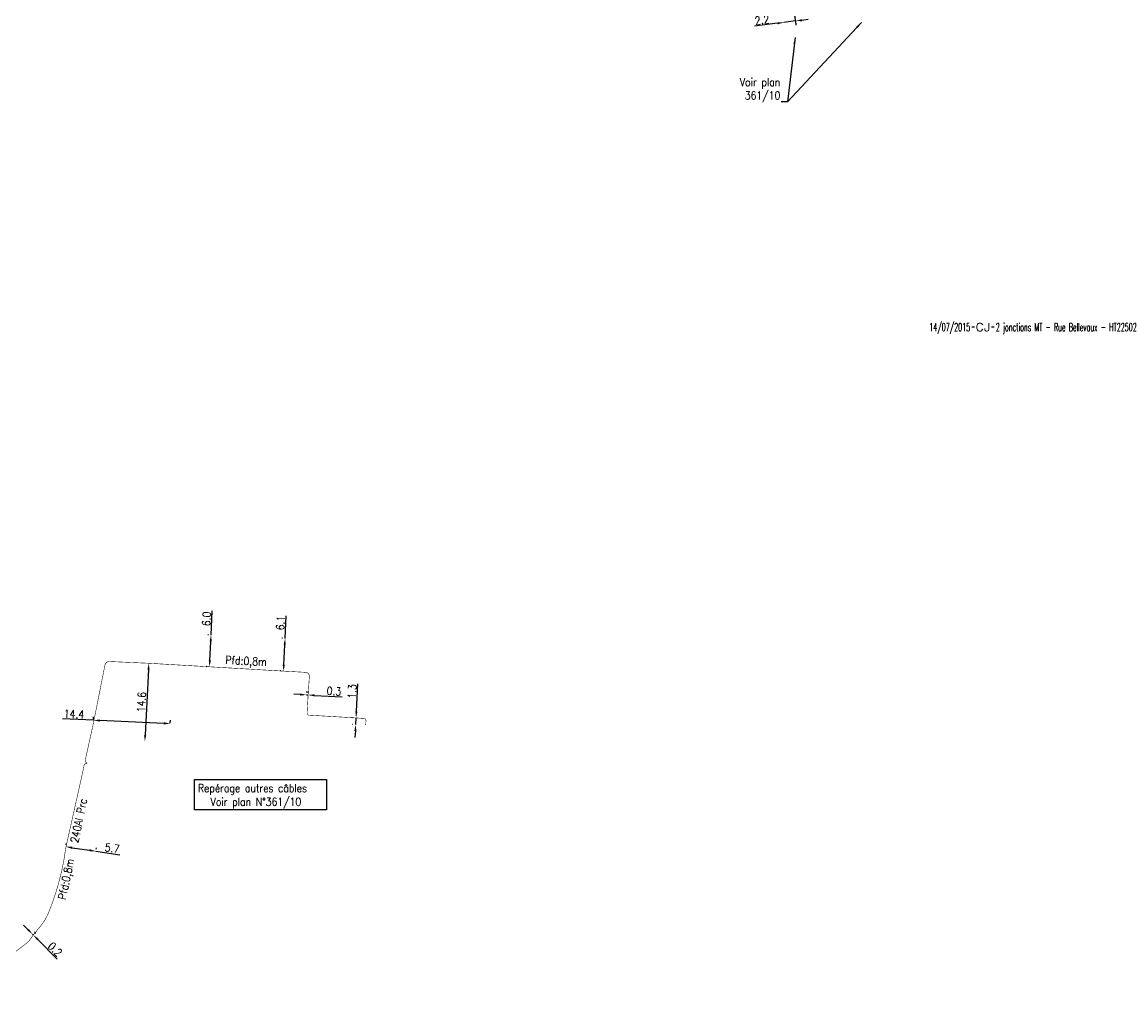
# Model space of a CAD drawing. Header units: millimetres. Extents: x 156382 to 158006, y 120998 to 122000.
# Drawn here: x 157742.7 to 157947.8, y 121384.2 to 121566.6 of the extents above; entities that cross this region are included whole.
import ezdxf
from ezdxf.enums import TextEntityAlignment as Align

# ---------------------------------------------------------------- set-up
doc = ezdxf.new("R2010")
doc.units = ezdxf.units.MM
doc.header["$PDMODE"] = 34
doc.layers.get('0').update_dxf_attribs({"linetype": 'CONTINUOUS'})
doc.layers.get('DEFPOINTS').update_dxf_attribs({"linetype": 'CONTINUOUS'})
for name, color, linetype in [('M_110', 1, 'M_ST_10'), ('M_300', 7, 'CONTINUOUS'), ('M_900', 7, 'CONTINUOUS')]:
    doc.layers.add(name, color=color, linetype=linetype)
doc.styles.get("Standard").update_dxf_attribs({"font": 'romans.shx', "width": 0.85})
doc.linetypes.add('M_ST_10', pattern='A,5,-0.3,["++",Standard,S=1,R=0,X=0,Y=-0.5],-2.8', length=8.1)
doc.dimstyles.get("Standard").update_dxf_attribs({"dimtxt": 1.5, "dimasz": 1.2, "dimexe": 0.625, "dimexo": 0.625, "dimgap": 0.25, "dimtad": 1, "dimdec": 1, "dimzin": 0, "dimdsep": 46, "dimtxsty": 'Standard', "dimcen": -0.5, "dimadec": 0, "dimazin": 0, "dimtfac": 1, "dimtdec": 1, "dimtmove": 0, "dimatfit": 3, "dimfxl": 0, "dimtolj": 1, "dimtzin": 0, "dimarcsym": 0})

# ---------------------------------------------------------------- blocks, each defined once
blk = doc.blocks.new('*D33')
at = {"layer": 'DEFPOINTS', "color": 0, "linetype": 'Continuous', "transparency": 16777216}
for p in [(157805.42, 121436.15), (157805.26, 121434.91), (157805.35, 121434.91)]:
    blk.add_point(p, dxfattribs=at)
at = {"layer": 'M_110', "color": 0, "linetype": 'Continuous', "lineweight": -2, "transparency": 16777216}
for p, q in [((157805.4, 121437.36), (157805.68, 121442.55)), ((157804.8, 121436.19), (157804.71, 121436.19)), ((157805.26, 121434.91), (157805.33, 121436.16)), ((157804.73, 121434.94), (157804.64, 121434.94)), ((157805.2, 121433.71), (157805.13, 121432.51))]:
    blk.add_line(p, q, dxfattribs=at)
at = {"layer": 'M_110', "color": 0, "linetype": 'Continuous', "transparency": 16777216}
for points in [[(157805.2, 121437.37), (157805.6, 121437.35), (157805.33, 121436.16)], [(157805, 121433.72), (157805.4, 121433.7), (157805.26, 121434.91)]]:
    blk.add_solid(points, dxfattribs=at)
at = {"layer": 'M_110', "color": 0, "linetype": 'Continuous', "transparency": 16777216, "insert": (157804.6, 121441.12), "char_height": 1.5, "attachment_point": 5, "rotation": 86.8452}
blk.add_mtext('\\A1;1.3', dxfattribs=at)
blk = doc.blocks.new('*D34')
at = {"layer": 'DEFPOINTS', "color": 0, "linetype": 'Continuous', "transparency": 16777216}
for p in [(157796.04, 121440.3), (157796.06, 121440.47), (157796.34, 121440.28)]:
    blk.add_point(p, dxfattribs=at)
at = {"layer": 'M_110', "color": 0, "linetype": 'Continuous', "lineweight": -2, "transparency": 16777216}
for p, q in [((157794.86, 121440.55), (157793.66, 121440.62)), ((157796.06, 121440.47), (157796.35, 121440.46)), ((157796.08, 121440.92), (157796.09, 121441.1)), ((157796.38, 121440.91), (157796.39, 121441.08)), ((157797.55, 121440.38), (157802.72, 121440.08))]:
    blk.add_line(p, q, dxfattribs=at)
at = {"layer": 'M_110', "color": 0, "linetype": 'Continuous', "transparency": 16777216}
for points in [[(157794.87, 121440.74), (157794.85, 121440.35), (157796.06, 121440.47)], [(157797.56, 121440.58), (157797.54, 121440.18), (157796.35, 121440.46)]]:
    blk.add_solid(points, dxfattribs=at)
at = {"layer": 'M_110', "color": 0, "linetype": 'Continuous', "transparency": 16777216, "insert": (157801.19, 121441.17), "char_height": 1.5, "attachment_point": 5, "rotation": 356.5763}
blk.add_mtext('\\A1;0.3', dxfattribs=at)
blk = doc.blocks.new('*D35')
at = {"layer": 'DEFPOINTS', "color": 0, "linetype": 'Continuous', "transparency": 16777216}
for p in [(157792.02, 121451.07), (157792.18, 121451.06), (157791.87, 121444.92)]:
    blk.add_point(p, dxfattribs=at)
at = {"layer": 'M_110', "color": 0, "linetype": 'Continuous', "lineweight": -2, "transparency": 16777216}
for p, q in [((157792.02, 121451.07), (157792.23, 121455.28)), ((157791.55, 121451.09), (157791.4, 121451.1)), ((157791.78, 121446.12), (157791.96, 121449.87)), ((157791.25, 121444.95), (157791.1, 121444.95))]:
    blk.add_line(p, q, dxfattribs=at)
at = {"layer": 'M_110', "color": 0, "linetype": 'Continuous', "transparency": 16777216}
for points in [[(157791.76, 121449.88), (157792.16, 121449.86), (157792.02, 121451.07)], [(157791.58, 121446.13), (157791.98, 121446.11), (157791.72, 121444.92)]]:
    blk.add_solid(points, dxfattribs=at)
at = {"layer": 'M_110', "color": 0, "linetype": 'Continuous', "transparency": 16777216, "insert": (157791.16, 121453.96), "char_height": 1.5, "attachment_point": 5, "rotation": 87.1974}
blk.add_mtext('\\A1;6.1', dxfattribs=at)
blk = doc.blocks.new('*D36')
at = {"layer": 'DEFPOINTS', "color": 0, "linetype": 'Continuous', "transparency": 16777216}
for p in [(157778.14, 121451.68), (157778.29, 121451.68), (157778, 121445.73)]:
    blk.add_point(p, dxfattribs=at)
at = {"layer": 'M_110', "color": 0, "linetype": 'Continuous', "lineweight": -2, "transparency": 16777216}
for p, q in [((157778.14, 121451.68), (157778.36, 121456.22)), ((157777.66, 121451.71), (157777.52, 121451.71)), ((157777.92, 121446.94), (157778.09, 121450.49)), ((157777.38, 121445.76), (157777.23, 121445.77))]:
    blk.add_line(p, q, dxfattribs=at)
at = {"layer": 'M_110', "color": 0, "linetype": 'Continuous', "transparency": 16777216}
for points in [[(157777.89, 121450.5), (157778.29, 121450.48), (157778.14, 121451.68)], [(157777.72, 121446.95), (157778.12, 121446.93), (157777.86, 121445.74)]]:
    blk.add_solid(points, dxfattribs=at)
at = {"layer": 'M_110', "color": 0, "linetype": 'Continuous', "transparency": 16777216, "insert": (157777.29, 121454.72), "char_height": 1.5, "attachment_point": 5, "rotation": 87.2496}
blk.add_mtext('\\A1;6.0', dxfattribs=at)
blk = doc.blocks.new('*D37')
at = {"layer": 'DEFPOINTS', "color": 0, "linetype": 'Continuous', "transparency": 16777216}
for p in [(157766.48, 121446.4), (157765.74, 121431.76), (157765.74, 121431.76)]:
    blk.add_point(p, dxfattribs=at)
at = {"layer": 'M_110', "color": 0, "linetype": 'Continuous', "lineweight": -2, "transparency": 16777216}
blk.add_line((157766.42, 121445.2), (157765.8, 121432.96), dxfattribs=at)
at = {"layer": 'M_110', "color": 0, "linetype": 'Continuous', "transparency": 16777216}
for points in [[(157766.22, 121445.21), (157766.62, 121445.19), (157766.48, 121446.4)], [(157765.6, 121432.97), (157766, 121432.95), (157765.74, 121431.76)]]:
    blk.add_solid(points, dxfattribs=at)
at = {"layer": 'M_110', "color": 0, "linetype": 'Continuous', "transparency": 16777216, "insert": (157765.11, 121439.13), "char_height": 1.5, "attachment_point": 5, "rotation": 87.0957}
blk.add_mtext('\\A1;14.6', dxfattribs=at)
blk = doc.blocks.new('*D38')
at = {"layer": 'DEFPOINTS', "color": 0, "linetype": 'Continuous', "transparency": 16777216}
for p in [(157756.09, 121435.15), (157770.5, 121435.09), (157770.47, 121434.52)]:
    blk.add_point(p, dxfattribs=at)
at = {"layer": 'M_110', "color": 0, "linetype": 'Continuous', "lineweight": -2, "transparency": 16777216}
for p, q in [((157756.11, 121435.72), (157750.3, 121435.97)), ((157756.11, 121435.77), (157756.14, 121436.34)), ((157769.3, 121435.14), (157757.31, 121435.67)), ((157770.5, 121435.15), (157770.53, 121435.72))]:
    blk.add_line(p, q, dxfattribs=at)
at = {"layer": 'M_110', "color": 0, "linetype": 'Continuous', "transparency": 16777216}
for points in [[(157757.32, 121435.87), (157757.3, 121435.47), (157756.11, 121435.72)], [(157769.31, 121435.34), (157769.29, 121434.94), (157770.5, 121435.09)]]:
    blk.add_solid(points, dxfattribs=at)
at = {"layer": 'M_110', "color": 0, "linetype": 'Continuous', "transparency": 16777216, "insert": (157752.47, 121436.88), "char_height": 1.5, "attachment_point": 5, "rotation": 357.5055}
blk.add_mtext('\\A1;14.4', dxfattribs=at)
blk = doc.blocks.new('*D39')
at = {"layer": 'DEFPOINTS', "color": 0, "linetype": 'Continuous', "transparency": 16777216}
for p in [(157750.9, 121411.74), (157756.54, 121410.92), (157756.58, 121411.18)]:
    blk.add_point(p, dxfattribs=at)
at = {"layer": 'M_110', "color": 0, "linetype": 'Continuous', "lineweight": -2, "transparency": 16777216}
for p, q in [((157750.99, 121412.36), (157751.03, 121412.62)), ((157752.13, 121411.83), (157755.39, 121411.35)), ((157756.58, 121411.18), (157761.03, 121410.53)), ((157756.63, 121411.54), (157756.67, 121411.8))]:
    blk.add_line(p, q, dxfattribs=at)
at = {"layer": 'M_110', "color": 0, "linetype": 'Continuous', "transparency": 16777216}
for points in [[(157752.16, 121412.03), (157752.1, 121411.63), (157750.94, 121412)], [(157755.42, 121411.55), (157755.36, 121411.16), (157756.58, 121411.18)]]:
    blk.add_solid(points, dxfattribs=at)
at = {"layer": 'M_110', "color": 0, "linetype": 'Continuous', "transparency": 16777216, "insert": (157759.61, 121411.75), "char_height": 1.5, "attachment_point": 5, "rotation": 351.6789}
blk.add_mtext('\\A1;5.7', dxfattribs=at)
blk = doc.blocks.new('*D40')
at = {"layer": 'DEFPOINTS', "color": 0, "linetype": 'Continuous', "transparency": 16777216}
for p in [(157744.59, 121395.5), (157744.7, 121395.62), (157744.73, 121395.36)]:
    blk.add_point(p, dxfattribs=at)
at = {"layer": 'M_110', "color": 0, "linetype": 'Continuous', "lineweight": -2, "transparency": 16777216}
for p, q in [((157743.86, 121396.47), (157743.01, 121397.32)), ((157745.03, 121395.94), (157745.15, 121396.06)), ((157744.7, 121395.62), (157744.84, 121395.47)), ((157745.17, 121395.8), (157745.29, 121395.91)), ((157745.69, 121394.62), (157749.31, 121390.96))]:
    blk.add_line(p, q, dxfattribs=at)
at = {"layer": 'M_110', "color": 0, "linetype": 'Continuous', "transparency": 16777216}
for points in [[(157744, 121396.61), (157743.72, 121396.33), (157744.7, 121395.62)], [(157745.83, 121394.76), (157745.54, 121394.48), (157744.84, 121395.47)]]:
    blk.add_solid(points, dxfattribs=at)
at = {"layer": 'M_110', "color": 0, "linetype": 'Continuous', "transparency": 16777216, "insert": (157748.91, 121392.79), "char_height": 1.5, "attachment_point": 5, "rotation": 314.6776}
blk.add_mtext('\\A1;0.2', dxfattribs=at)
blk = doc.blocks.new('*D167')
at = {"layer": 'DEFPOINTS', "color": 0, "linetype": 'Continuous', "transparency": 16777216}
for p in [(157885.53, 121566.47), (157887.71, 121566.75), (157887.71, 121566.75)]:
    blk.add_point(p, dxfattribs=at)
at = {"layer": 'M_110', "color": 0, "linetype": 'Continuous', "lineweight": -2, "transparency": 16777216}
for p, q in [((157884.34, 121566.32), (157880, 121565.76)), ((157887.71, 121566.75), (157885.53, 121566.47)), ((157888.9, 121566.9), (157890.09, 121567.06))]:
    blk.add_line(p, q, dxfattribs=at)
at = {"layer": 'M_110', "color": 0, "linetype": 'Continuous', "transparency": 16777216}
for points in [[(157884.31, 121566.51), (157884.36, 121566.12), (157885.53, 121566.47)], [(157888.87, 121567.1), (157888.92, 121566.7), (157887.71, 121566.75)]]:
    blk.add_solid(points, dxfattribs=at)
at = {"layer": 'M_110', "color": 0, "linetype": 'Continuous', "transparency": 16777216, "insert": (157881.44, 121566.95), "char_height": 1.5, "attachment_point": 5, "rotation": 7.3388}
blk.add_mtext('\\A1;2.2', dxfattribs=at)
blk = doc.blocks.new('GIS_MODF')
at = {"color": 0, "linetype": 'Continuous', "flags": 128}
for points in [[(-2.18, -0.01), (-1.68, -0.01)], [(1.52, -0.01), (2.02, -0.01)]]:
    blk.add_lwpolyline(points, dxfattribs=at)
at = {"color": 0, "linetype": 'Continuous', "width": 0.5}
blk.add_attdef('DATE', text='', height=1.5, dxfattribs=at).set_placement((-2.5, -0.8), align=Align.RIGHT)
at = {"color": 0, "linetype": 'Continuous', "width": 1.771291}
blk.add_attdef('USER', text='', height=1.5, dxfattribs=at).set_placement((-1.51, -0.8), (1.28, -0.8), align=Align.FIT)
at = {"color": 0, "linetype": 'Continuous', "width": 0.5}
blk.add_attdef('DESC', (2.29, -0.8), '', height=1.5, dxfattribs=at)

msp = doc.modelspace()

# ---------------------------------------------------------------- linework, layer by layer
at = {"layer": 'M_110', "const_width": 0.25, "flags": 128}
msp.add_lwpolyline([(157866.71, 121663.77), (157867.03, 121662.84), (157869.87, 121651.28), (157872.8, 121639.39), (157875.45, 121628.53), (157878.21, 121615.37), (157879.57, 121608.68), (157881.24, 121601.6), (157882.47, 121596.45), (157883.97, 121589.28), (157885.2, 121583.61), (157887.71, 121566.75), (157887.83, 121565.95)], dxfattribs=at)
at = {"layer": 'M_110'}
for points in [[(157754.93, 121427.75, 0.1, 0.1, -0.515457), (157754.56, 121428.16, 0.1, 0.1, 0), (157754.71, 121428.89, 0.1, 0.1, 0), (157756.09, 121435.15, 0.1, 0.1, 0), (157758.26, 121446.07, 0.1, 0.1, -0.350705), (157759.05, 121446.73, 0.1, 0.1, 0), (157766.48, 121446.4, 0.1, 0.1, 0), (157778, 121445.73, 0.1, 0.1, 0), (157791.87, 121444.92, 0.1, 0.1, 0), (157795.86, 121444.7, 0.1, 0.1, -0.411084), (157796.58, 121443.91, 0.1, 0.1, 0), (157796.34, 121440.28, 0.1, 0.1, 0), (157796.16, 121437.13, 0.1, 0.1, 0.384115), (157796.44, 121436.68, 0.1, 0.1, 0), (157805.42, 121436.15, 0.1, 0.1, 0), (157806.82, 121436.06, 0.1, 0.1, -0.408472), (157807.19, 121435.65, 0.1, 0.1, 0), (157807.14, 121434.81, 0, 0, 0)], [(157730.62, 121384.27, 0.1, 0.1, 0), (157743.13, 121393.59, 0.1, 0.1, 0.098071), (157744.73, 121395.36, 0.1, 0.1, 0), (157746.24, 121397.21, 0.1, 0.1, 0.075101), (157747.68, 121399.64, 0.1, 0.1, 0.028602), (157749.58, 121405.21, 0.1, 0.1, 0.036034), (157750.9, 121411.74, 0.1, 0.1, 0), (157753.47, 121423.23, 0.1, 0.1, 0), (157754.16, 121426.35, 0.1, 0.1, 0), (157754.35, 121427.27, 0.1, 0.1, -0.466375), (157754.92, 121427.57, 0, 0, 0)]]:
    msp.add_lwpolyline(points, format="xyseb", dxfattribs=at)
at = {"layer": 'M_900'}
msp.add_lwpolyline([(157775.05, 121424.64), (157799.79, 121424.64), (157799.79, 121418.93), (157775.05, 121418.93)], close=True, dxfattribs=at)

# ---------------------------------------------------------------- block references
at = {"layer": 'M_300', "color": 7, "linetype": 'Continuous'}
ref = msp.add_blockref('GIS_MODF', (157922.96, 121509.44), dxfattribs=at)
ref.add_attrib('DATE', '14/07/2015', dxfattribs={"layer": '0', "color": 0, "linetype": 'Continuous', "height": 1.5, "width": 0.5}).set_placement((157920.46, 121508.64), align=Align.RIGHT)
ref.add_attrib('USER', 'CJ', dxfattribs={"layer": '0', "color": 0, "linetype": 'Continuous', "height": 1.5, "width": 1.180861}).set_placement((157921.45, 121508.64), (157924.24, 121508.64), align=Align.FIT)
ref.add_attrib('DESC', '2 jonctions MT - Rue Bellevaux - HT22502', (157925.25, 121508.64), dxfattribs={"layer": '0', "color": 0, "linetype": 'Continuous', "height": 1.5, "width": 0.5})

# ---------------------------------------------------------------- texts
at = {"layer": 'M_110', "linetype": 'Continuous', "width": 0.85}
for s, rotation, p in [('Pfd:0,8m', 357.1259, (157780.81, 121446.28)), ('240Al Prc ', 78.2764, (157753.22, 121412.63)), ('Pfd:0,8m', 78.2764, (157750.91, 121402.01))]:
    msp.add_text(s, height=1.5, rotation=rotation, dxfattribs=at).set_placement(p)
at = {"layer": 'M_110', "linetype": 'Continuous', "insert": (157884.87, 121551.55), "char_height": 1.5, "attachment_point": 9}
msp.add_mtext('\\A1;Voir plan\\P361/10', dxfattribs=at)
at = {"layer": 'M_900', "linetype": 'Continuous', "width": 0.85}
for s, p in [('Repérage autres câbles', (157775.69, 121422.26)), ('Voir plan N°361/10', (157778.07, 121419.69))]:
    msp.add_text(s, height=1.5, dxfattribs=at).set_placement(p)

# ---------------------------------------------------------------- dimensions: what is measured, and where the dimension line sits
at = {"layer": 'M_110', "linetype": 'Continuous'}
for base, p1, p2, angle, picture, middle, dimtype in [((157887.71, 121566.75), (157885.53, 121566.47), (157887.71, 121566.75), 7.3388, '*D167', (157881.57, 121565.96), 160), ((157778.144, 121451.6846), (157778.001, 121445.7346), (157778.2865, 121451.6778), 87.2496, '*D36', (157778.2874, 121454.6703), 161), ((157792.0223185, 121451.0657158), (157791.8746415, 121444.9155805), (157792.1753416, 121451.0582249), 87.1974441, '*D35', (157792.161412, 121453.9070908), 161), ((157796.06, 121440.47), (157796.34, 121440.28), (157796.04, 121440.3), 176.5763, '*D34', (157801.13, 121440.17), 161), ((157805.26, 121434.91), (157805.42, 121436.15), (157805.35, 121434.91), 266.8452, '*D33', (157805.6, 121441.06), 161), ((157770.5, 121435.09), (157756.09, 121435.15), (157770.47, 121434.52), 357.5055, '*D38', (157752.43, 121435.88), 161), ((157756.58, 121411.18), (157750.9, 121411.74), (157756.54, 121410.92), 351.6789, '*D39', (157759.46, 121410.76), 161), ((157744.7, 121395.62), (157744.73, 121395.36), (157744.59, 121395.5), 134.6776, '*D40', (157748.19, 121392.08), 161)]:
    dim = msp.add_linear_dim(base=base, p1=p1, p2=p2, angle=angle, dimstyle='Standard', dxfattribs=at)
    dim.commit()
    dim.dimension.update_dxf_attribs({"geometry": picture, "text_midpoint": middle, "dimtype": dimtype})
dim = msp.add_aligned_dim(p1=(157766.48, 121446.4), p2=(157765.74, 121431.76), distance=0, dimstyle='Standard', dxfattribs=at)
dim.commit()
dim.dimension.update_dxf_attribs({"geometry": '*D37', "text_midpoint": (157765.11, 121439.13)})

# ---------------------------------------------------------------- leaders
for points in [[(157900.06, 121566.45), (157886.2, 121551.61)], [(157887.65, 121563.64), (157886.2, 121551.61), (157885, 121551.61)]]:
    msp.add_leader(points, dimstyle='Standard', dxfattribs=at)

doc.saveas('drawing.dxf')
